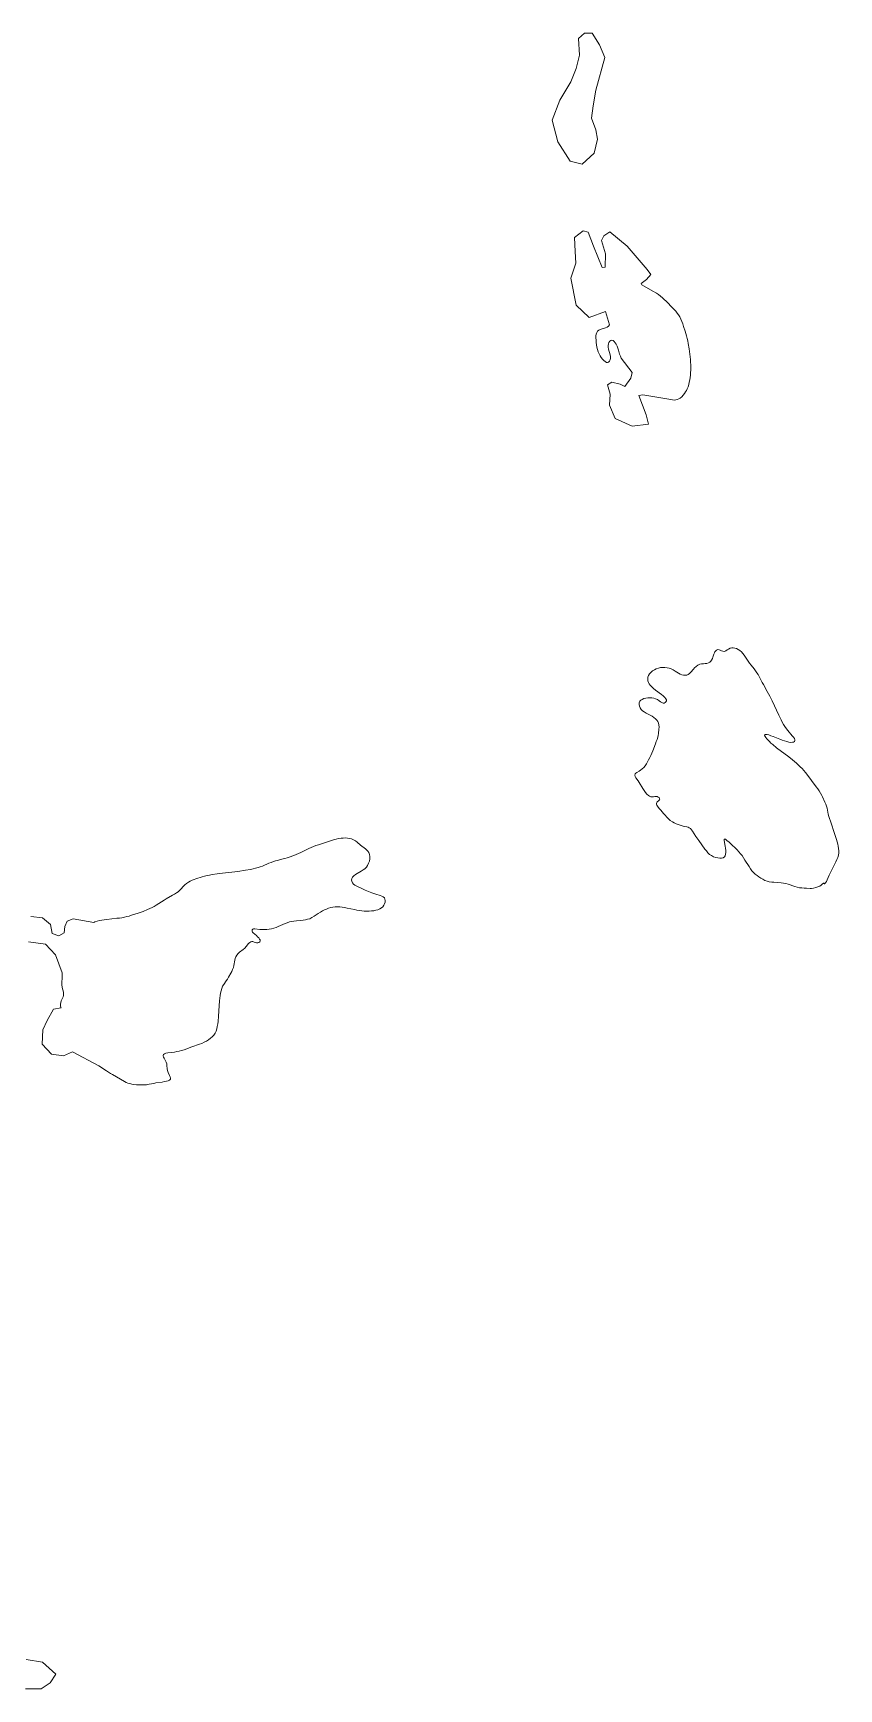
# Model space of a CAD drawing. Header units: metres. Extents: x 793723 to 812165, y 297650 to 314276.
# Drawn here: x 804519 to 805267, y 306255 to 307794 of the extents above; entities that cross this region are included whole.
import ezdxf

# ---------------------------------------------------------------- set-up
doc = ezdxf.new("R2010")
doc.units = ezdxf.units.M

msp = doc.modelspace()

# ---------------------------------------------------------------- linework, layer by layer
at = {"linetype": 'Continuous', "lineweight": 13}
msp.add_lwpolyline([(805041.33, 307741.25), (805038.91, 307726.75), (805037.49, 307715.24), (805041.53, 307704.29), (805042.99, 307695.66), (805039.8, 307682.6), (805028.58, 307672.28), (805017.67, 307675.35), (805006.17, 307693.25), (805000.78, 307713.38), (805007.97, 307731.88), (805018.06, 307748.83), (805023.26, 307761.46), (805026.12, 307773.75), (805025.31, 307789.13), (805030.86, 307794.23), (805037.98, 307794.14), (805044.9, 307783.31), (805049.6, 307771.7)], close=True, dxfattribs=at)
for points in [[(805054.82, 307490.53), (805054.15, 307489.31), (805053.27, 307488.31), (805052.27, 307487.97), (805051.15, 307488.19), (805050.04, 307488.85), (805048.81, 307489.85), (805047.59, 307491.17), (805046.47, 307492.72), (805045.46, 307494.38), (805044.46, 307496.15), (805043.67, 307498.14), (805043, 307500.24), (805042.44, 307502.45), (805042.1, 307504.55), (805041.76, 307506.65), (805041.54, 307508.86), (805041.42, 307510.86), (805041.41, 307512.74), (805041.63, 307514.51), (805042.19, 307516.06), (805042.96, 307517.28), (805044.07, 307518.17), (805045.52, 307518.83), (805050.41, 307520.17), (805051.97, 307520.84), (805053.08, 307521.73), (805053.96, 307523.06), (805050.26, 307535.55), (805035.26, 307529.76), (805023.1, 307541.25), (805018.26, 307566.35), (805022.79, 307580.31), (805022.2, 307591.26), (805021.51, 307604.32), (805029.5, 307610.31), (805034.18, 307609.22), (805039.11, 307596.06)], [(805039.11, 307596.06), (805047.16, 307576.49), (805050.17, 307576.61), (805050.25, 307589), (805046.66, 307601.5), (805048.88, 307605.93), (805054.43, 307609.48), (805070.49, 307596.24), (805089.12, 307574.38), (805092.47, 307569.85), (805088.47, 307565.19), (805083.47, 307561.53), (805084.14, 307560.2), (805094.4, 307554.36), (805097.85, 307552.37), (805099.63, 307551.16), (805101.53, 307549.73), (805103.2, 307548.18), (805104.87, 307546.64), (805106.55, 307544.98), (805112.79, 307538.69), (805114.24, 307537.25), (805115.58, 307535.71), (805116.92, 307534.05), (805118.04, 307532.39), (805119.27, 307530.4), (805120.27, 307528.3), (805121.17, 307526.09), (805122.06, 307523.88), (805122.85, 307521.67), (805124.3, 307517.14), (805125.65, 307512.71), (805126.21, 307510.5), (805126.77, 307508.07), (805127.22, 307505.63), (805128.01, 307500.77), (805128.69, 307495.79), (805129.26, 307490.81)], [(805110.88, 307453.58), (805110.88, 307453.58), (805085.16, 307458.06), (805081.38, 307457.5), (805088.21, 307439.48), (805090.23, 307430.63), (805075.1, 307428.94), (805059.4, 307435.87), (805053.92, 307448.47), (805054.78, 307458.66), (805052.09, 307467.39), (805056.09, 307469.84), (805064, 307467.97), (805068.45, 307465.77), (805073.89, 307473.64), (805075.21, 307478.73), (805064.94, 307492.21), (805064.16, 307493.98), (805063.49, 307495.75), (805062.48, 307499.62), (805061.92, 307501.5), (805061.24, 307503.38), (805060.35, 307505.04), (805059.46, 307506.47), (805058.45, 307507.69), (805057.34, 307508.46), (805056.33, 307508.79), (805055.33, 307508.56), (805054.45, 307507.79), (805053.56, 307506.79), (805053, 307505.35), (805052.79, 307503.8), (805052.79, 307502.25), (805053.13, 307500.48), (805054.59, 307495.28), (805054.92, 307493.62), (805055.04, 307492.08), (805054.82, 307490.53)], [(805129.26, 307490.81), (805129.38, 307488.26), (805129.61, 307485.83), (805129.61, 307483.29), (805129.51, 307480.96), (805129.4, 307478.75), (805129.18, 307476.42), (805128.97, 307474.21), (805128.64, 307471.89), (805128.2, 307469.67), (805127.65, 307467.57), (805126.98, 307465.46), (805126.21, 307463.47), (805125.43, 307462.03), (805124.55, 307460.7), (805123.66, 307459.37), (805122.44, 307457.71), (805121.11, 307456.26), (805119.66, 307455.04), (805118.33, 307454.27), (805117, 307453.71), (805115.55, 307453.26), (805114.1, 307453.15), (805112.55, 307453.26), (805111.1, 307453.59), (805110.88, 307453.58)], [(805095.77, 307202.35), (805097.55, 307203.35), (805099.55, 307204.02), (805101.55, 307204.58), (805103.55, 307204.69), (805105.56, 307204.7), (805107.56, 307204.37), (805109.56, 307203.93), (805111.46, 307203.27), (805113.24, 307202.39), (805114.91, 307201.29), (805118.14, 307199.3), (805119.81, 307198.42), (805121.37, 307197.76), (805122.93, 307197.43), (805124.38, 307197.33), (805125.82, 307197.55), (805127.16, 307198.22), (805128.38, 307199.11), (805129.6, 307200.33), (805131.93, 307202.88), (805133.15, 307204.21), (805134.6, 307205.54), (805136.15, 307206.76), (805137.82, 307207.54), (805139.6, 307207.99), (805141.27, 307208.1), (805142.94, 307208.21), (805144.6, 307208.44), (805146.16, 307208.89), (805147.27, 307209.55), (805148.16, 307210.44), (805148.94, 307211.55), (805149.6, 307212.88), (805150.15, 307214.21), (805151.04, 307216.86), (805151.48, 307218.08), (805152.04, 307219.19)], [(805152.04, 307219.19), (805152.7, 307220.08), (805153.48, 307220.74), (805154.59, 307221.19), (805155.81, 307221.08), (805156.93, 307220.75), (805158.15, 307220.2), (805159.38, 307219.76), (805160.49, 307219.54), (805161.38, 307219.77), (805162.16, 307220.1), (805163.49, 307220.88), (805164.71, 307221.77), (805166.16, 307222.43), (805167.6, 307222.88), (805169.05, 307222.99), (805170.5, 307222.66), (805172.06, 307222.11), (805173.62, 307221.34), (805175.07, 307220.35)], [(805175.07, 307220.35), (805176.52, 307219.14), (805177.85, 307217.7), (805179.19, 307215.93), (805180.53, 307214.17), (805182.99, 307210.52), (805184.22, 307208.64), (805185.67, 307206.88), (805188.35, 307203.23), (805189.8, 307201.46), (805191.03, 307199.58), (805192.03, 307197.93), (805193.04, 307196.16), (805195.72, 307190.74), (805196.95, 307188.64), (805200.52, 307182.34), (805201.75, 307180.13), (805202.87, 307178.03), (805205, 307173.61), (805211.26, 307160.35), (805213.38, 307155.93), (805214.5, 307153.83), (805215.73, 307151.73), (805216.96, 307149.63), (805218.3, 307147.64), (805219.64, 307145.87), (805223.77, 307141.12), (805224.88, 307139.68), (805225.77, 307138.47), (805226.33, 307137.25), (805226.34, 307136.37), (805225.89, 307135.7), (805225, 307135.26), (805223.89, 307135.03), (805222.56, 307134.92), (805220.77, 307135.14), (805218.77, 307135.69), (805216.65, 307136.35)], [(805082.15, 307173.33), (805083.04, 307174.21), (805084.37, 307174.99), (805085.93, 307175.66), (805087.71, 307175.99), (805089.6, 307176.33), (805091.49, 307176.45), (805093.38, 307176.34), (805095.16, 307176.12), (805096.83, 307175.57), (805098.5, 307174.69), (805100.06, 307173.7), (805101.4, 307172.71), (805102.74, 307171.94), (805103.85, 307171.5), (805104.97, 307171.5), (805105.85, 307171.94), (805106.52, 307172.61), (805106.96, 307173.49), (805106.96, 307174.38), (805106.4, 307175.6), (805105.4, 307176.81), (805103.95, 307178.14), (805102.28, 307179.46), (805096.81, 307183.65), (805094.92, 307185.09), (805093.25, 307186.63), (805091.8, 307188.29), (805090.9, 307189.5), (805090.23, 307190.72), (805089.78, 307192.05), (805089.56, 307193.82), (805089.67, 307195.59), (805090.33, 307197.14), (805091.22, 307198.69), (805092.55, 307200.02), (805093.99, 307201.35), (805095.77, 307202.35)], [(805078.41, 307106.37), (805079.3, 307106.92), (805081.52, 307108.15), (805082.97, 307109.15), (805084.41, 307110.26), (805085.85, 307111.59), (805087.07, 307113.14), (805088.29, 307114.91), (805089.4, 307116.8), (805090.4, 307118.79), (805091.4, 307120.89), (805092.39, 307122.89), (805094.16, 307127.21), (805096.71, 307133.63), (805097.48, 307135.74), (805098.26, 307137.73), (805098.81, 307139.83), (805099.25, 307141.5), (805099.47, 307143.27), (805100.01, 307147.14), (805100.23, 307149.24), (805100.01, 307151.35), (805099.56, 307152.89), (805098.89, 307154.33), (805097.99, 307155.66), (805096.88, 307156.98), (805095.32, 307158.2), (805093.64, 307159.3), (805091.86, 307160.29), (805088.18, 307162.27), (805086.4, 307163.27), (805084.84, 307164.37), (805083.61, 307165.58), (805082.5, 307167.13), (805081.83, 307168.79), (805081.49, 307170.34), (805081.6, 307171.89), (805082.15, 307173.33)], [(805216.65, 307136.35), (805214.54, 307137), (805212.31, 307137.89), (805205.96, 307140.42), (805203.96, 307141.19), (805202.18, 307141.85), (805200.51, 307142.28), (805199.28, 307142.39), (805198.5, 307142.17), (805198.28, 307141.84), (805198.17, 307141.28), (805198.51, 307140.4), (805199.29, 307139.4), (805200.18, 307138.19), (805201.3, 307136.97), (805202.64, 307135.65), (805203.97, 307134.32), (805205.65, 307132.89), (805209.21, 307130.02), (805220.47, 307121.64), (805224.15, 307118.66), (805227.83, 307115.57), (805229.5, 307113.91), (805231.29, 307112.26), (805232.96, 307110.6), (805234.52, 307108.83), (805235.97, 307107.07), (805237.42, 307105.3), (805241.78, 307099.66), (805246.02, 307093.81), (805247.47, 307091.82), (805248.81, 307089.83), (805250.04, 307087.73), (805251.27, 307085.63), (805251.83, 307084.31), (805254.18, 307079.33), (805254.96, 307077.56), (805255.63, 307075.68)], [(805108.89, 307063.95), (805107.21, 307065.6), (805105.65, 307067.26), (805104.09, 307068.91), (805101.64, 307071.9), (805100.19, 307073.66), (805098.62, 307075.54), (805097.95, 307076.54), (805097.73, 307077.42), (805097.73, 307078.31), (805097.95, 307079.08), (805098.39, 307079.75), (805099.72, 307080.74), (805100.28, 307081.19), (805100.61, 307081.63), (805100.72, 307082.19), (805100.61, 307082.96), (805100.05, 307083.62), (805099.27, 307084.17), (805098.38, 307084.61), (805097.38, 307084.83), (805096.27, 307084.72), (805095.04, 307084.5), (805093.82, 307084.38), (805092.59, 307084.49), (805091.37, 307085.04), (805090.14, 307085.7), (805088.8, 307086.92), (805087.47, 307088.46), (805086.35, 307090.12), (805085.12, 307092), (805081.77, 307097.63), (805080.65, 307099.29), (805078.64, 307102.05), (805077.97, 307103.38), (805077.64, 307104.6), (805077.86, 307105.7), (805078.41, 307106.37)], [(805160.45, 307044.7), (805160.56, 307044.04), (805161.01, 307041.82), (805161.58, 307038.39), (805161.92, 307036.51), (805162.03, 307034.63), (805162.04, 307032.75), (805161.93, 307031.09), (805161.6, 307029.65), (805160.82, 307028.54), (805159.71, 307027.77), (805158.16, 307027.43), (805156.49, 307027.43), (805154.59, 307027.64), (805152.7, 307028.08), (805150.7, 307028.74), (805148.8, 307029.73), (805147.02, 307030.84), (805145.46, 307032.27), (805144.01, 307034.04), (805142.56, 307035.8), (805136.98, 307043.76), (805134.3, 307047.63), (805131.17, 307052.49), (805130.28, 307053.7), (805129.27, 307054.81), (805128.16, 307055.58), (805127.15, 307056.02), (805126.04, 307056.35), (805123.26, 307056.9), (805121.48, 307057.33), (805119.69, 307057.88), (805117.91, 307058.54), (805116.02, 307059.31), (805114.24, 307060.08), (805112.45, 307061.19), (805110.56, 307062.51), (805108.89, 307063.95)], [(805255.63, 307075.68), (805256.19, 307073.91), (805257.21, 307068.16), (805257.77, 307066.06), (805259.9, 307059.98), (805262.81, 307051.36), (805264.83, 307044.83), (805266.06, 307040.52), (805266.51, 307038.53), (805266.85, 307036.43), (805267.08, 307034.32), (805267.08, 307032.33), (805266.64, 307030.23), (805265.98, 307028.12), (805265.2, 307026.02), (805264.21, 307024.03), (805262.1, 307019.59), (805258.12, 307011.51), (805256.35, 307007.3), (805255.46, 307005.64), (805254.68, 307004.42), (805254.13, 307003.86), (805253.68, 307003.64), (805253.46, 307003.64), (805253.35, 307003.97), (805253.24, 307004.19), (805252.9, 307004.19), (805252.68, 307003.97), (805251.68, 307003.08), (805250.79, 307002.3), (805249.35, 307001.42), (805247.68, 307000.64), (805245.68, 306999.97), (805243.68, 306999.52), (805241.68, 306999.18), (805240.34, 306999.18), (805237, 306999.4), (805234.89, 306999.5)], [(804743.89, 307024.81), (804745.33, 307025.15), (804751.01, 307026.6), (804752.45, 307026.93), (804754.56, 307027.6), (804756.57, 307028.27), (804760.79, 307029.94), (804765.24, 307031.61), (804767.35, 307032.61), (804774.91, 307036.39), (804776.91, 307037.28), (804779.13, 307038.28), (804781.47, 307039.06), (804783.91, 307039.84), (804793.25, 307042.96), (804797.81, 307044.3), (804800.15, 307044.97), (804802.37, 307045.53), (804804.71, 307045.87), (804806.71, 307046.09), (804808.71, 307046.21), (804810.72, 307046.1), (804812.61, 307045.77), (804814.39, 307045.22), (804816.28, 307044.45), (804818.18, 307043.35), (804819.74, 307042.14), (804822.86, 307039.49), (804827.32, 307036.18), (804828.54, 307035.08), (804829.77, 307033.86), (804830.55, 307032.54), (804831.23, 307030.77), (804831.45, 307028.78), (804831.35, 307026.67), (804831.02, 307024.68), (804830.35, 307022.58), (804829.47, 307020.69)], [(805234.89, 306999.5), (805232.66, 306999.72), (805230.55, 306999.93), (805228.43, 307000.37), (805226.32, 307001.03), (805219.86, 307003.23), (805217.74, 307003.78), (805215.63, 307004.21), (805213.4, 307004.43), (805206.83, 307004.97), (805204.72, 307005.19), (805202.49, 307005.51), (805200.49, 307006.06), (805198.48, 307006.72), (805196.59, 307007.71), (805194.7, 307008.7), (805192.8, 307009.92), (805191.13, 307011.24), (805189.46, 307012.56), (805187.9, 307014.11), (805186.33, 307015.66), (805185, 307017.53), (805183.66, 307019.52), (805179.86, 307025.6), (805178.63, 307027.7), (805177.29, 307029.69), (805175.84, 307031.46), (805174.28, 307033.22), (805172.71, 307034.99), (805171.04, 307036.53), (805167.81, 307039.63), (805164.8, 307042.39), (805163.46, 307043.49), (805162.34, 307044.37), (805161.68, 307044.92), (805161.12, 307045.14), (805160.67, 307045.03), (805160.45, 307044.7)], [(804629.27, 306981.5), (804631.16, 306982.5), (804633.04, 306983.61), (804640.49, 306988.38), (804642.27, 306989.5), (804648.16, 306992.83), (804650.05, 306993.83), (804651.82, 306995.05), (804653.49, 306996.16), (804655.04, 306997.49), (804656.15, 306998.71), (804658.26, 307001.15), (804659.71, 307002.48), (804661.26, 307003.81), (804662.93, 307005.04), (804664.71, 307006.04), (804666.6, 307007.04), (804668.26, 307007.59), (804670.04, 307008.26), (804675.82, 307010.05), (804677.94, 307010.6), (804680.27, 307011.16), (804682.61, 307011.61), (804684.94, 307012.06), (804689.73, 307012.73), (804694.51, 307013.41), (804708.86, 307015.1), (804715.98, 307016.11), (804720.76, 307016.9), (804723.1, 307017.35), (804725.43, 307017.91), (804727.66, 307018.58), (804729.77, 307019.24), (804731.77, 307020.02), (804737.77, 307022.58), (804739.89, 307023.36), (804741.89, 307024.14), (804743.89, 307024.81)], [(804829.47, 307020.69), (804828.25, 307018.92), (804826.8, 307017.59), (804825.14, 307016.37), (804823.36, 307015.26), (804819.69, 307013.15), (804818.03, 307012.03), (804816.58, 307010.92), (804815.47, 307009.71), (804814.92, 307008.38), (804814.59, 307007.05), (804814.7, 307005.83), (804815.26, 307004.5), (804816.27, 307003.29), (804817.6, 307002.19), (804819.39, 307001.19), (804821.28, 307000.31), (804823.29, 306999.32), (804827.3, 306997.67), (804833.31, 306995.25), (804835.2, 306994.48), (804837.21, 306993.82), (804840.99, 306992.72), (804842.66, 306992.06), (804844, 306991.4), (804845.01, 306990.41), (804845.56, 306989.3), (804845.68, 306987.98), (804845.57, 306986.54), (804845.13, 306984.99), (804844.46, 306983.55), (804843.47, 306982.22), (804842.36, 306981.11), (804840.8, 306980.11), (804839.02, 306979.44), (804837.13, 306978.88), (804835.13, 306978.54), (804832.9, 306978.32)], [(804516.79, 306973.05), (804527.36, 306971.86), (804535.05, 306965.68), (804536.52, 306957.49), (804542.53, 306955.18), (804547.65, 306957.85), (804548.08, 306963.72), (804550.51, 306968.92), (804556.07, 306970.82), (804575.11, 306967.65), (804576.11, 306968.1), (804578.22, 306968.76), (804580.33, 306969.32), (804582.56, 306969.66), (804584.9, 306970), (804587.23, 306970.33), (804596.58, 306971.46), (804598.91, 306971.69), (804601.25, 306972.03), (804603.58, 306972.48), (804605.92, 306973.03), (804608.03, 306973.59), (804610.03, 306974.26), (804616.48, 306976.38), (804620.82, 306977.94), (804625.15, 306979.61), (804627.15, 306980.5), (804629.27, 306981.5)], [(804832.9, 306978.32), (804830.79, 306978.09), (804828.57, 306978.09), (804826.23, 306978.19), (804824, 306978.3), (804821.67, 306978.62), (804819.44, 306979.06), (804817.1, 306979.5), (804810.31, 306981.03), (804808.08, 306981.47), (804805.75, 306981.8), (804803.52, 306982.12), (804801.41, 306982.23), (804799.18, 306982.22), (804797.18, 306981.89), (804795.18, 306981.44), (804793.17, 306980.88), (804791.17, 306980.1), (804789.28, 306979.21), (804787.39, 306978.32), (804785.62, 306977.21), (804783.62, 306975.99), (804779.73, 306973.33), (804777.73, 306972.1), (804775.62, 306971.1), (804773.72, 306970.55), (804771.72, 306970.1), (804769.61, 306969.76), (804767.5, 306969.53), (804763.27, 306969.08), (804761.04, 306968.86), (804758.93, 306968.52), (804756.93, 306968.07), (804754.82, 306967.4), (804752.7, 306966.51), (804746.48, 306963.73), (804744.37, 306962.95), (804742.25, 306962.17)], [(804742.25, 306962.17), (804740.14, 306961.73), (804737.92, 306961.28), (804735.69, 306961.05), (804733.58, 306960.94), (804731.46, 306960.93), (804729.46, 306961.04), (804724.79, 306961.58), (804723.56, 306961.58), (804722.67, 306961.24), (804722.23, 306960.8), (804722.12, 306960.13), (804722.12, 306959.36), (804722.57, 306958.48), (804723.24, 306957.81), (804726.14, 306955.39), (804727.25, 306954.28), (804728.25, 306953.29), (804729.04, 306952.18), (804729.59, 306951.3), (804729.71, 306950.41), (804729.38, 306949.64), (804728.49, 306949.08), (804727.37, 306948.75), (804726.15, 306948.64), (804724.93, 306948.85), (804724.15, 306949.18), (804723.37, 306949.51), (804722.7, 306949.84), (804721.92, 306949.95), (804721.03, 306949.62), (804720.03, 306948.95), (804718.92, 306947.95), (804716.59, 306945.29), (804715.26, 306943.85), (804713.7, 306942.52), (804710.59, 306939.97), (804709.15, 306938.64)], [(804545.73, 306918.56), (804545.73, 306920.88), (804539.46, 306937.47), (804530.2, 306947.41), (804514.4, 306949.47)], [(804709.15, 306938.64), (804707.93, 306937.19), (804707.15, 306935.75), (804706.49, 306934.09), (804706.05, 306932.54), (804705.72, 306930.88), (804705.5, 306929.11), (804705.28, 306927.45), (804704.73, 306925.68), (804704.06, 306923.91), (804703.29, 306922.13), (804702.4, 306920.47), (804700.3, 306916.82), (804699.3, 306915.04), (804698.08, 306913.38), (804695.75, 306909.94), (804694.75, 306908.28), (804693.98, 306906.29), (804693.32, 306904.18), (804692.77, 306901.97), (804692.44, 306899.65), (804692.11, 306897.32), (804691.89, 306894.89), (804691.57, 306890.13), (804690.92, 306880.39), (804690.49, 306875.63), (804690.27, 306873.3), (804689.83, 306870.98), (804689.39, 306868.76), (804688.62, 306866.66), (804687.73, 306864.67), (804686.51, 306862.89), (804685.07, 306861.34), (804683.4, 306859.9), (804681.63, 306858.57), (804679.74, 306857.34), (804677.63, 306856.23), (804675.4, 306855.23)], [(804619.41, 306816.59), (804617.07, 306816.7), (804614.74, 306816.8), (804612.4, 306817.02), (804610.51, 306817.35), (804608.73, 306817.78), (804606.83, 306818.33), (804605.16, 306818.99), (804603.49, 306819.87), (804592.57, 306826.16), (804590.68, 306827.26), (804588.78, 306828.47), (804586.78, 306829.8), (804579.87, 306834.43), (804555.36, 306847.43), (804547.13, 306843.54), (804535.89, 306845.06), (804527.08, 306854.33), (804527.94, 306867.73), (804531.7, 306876.59), (804537.57, 306886.89), (804544.69, 306888.35), (804544.58, 306888.46), (804544.35, 306890.12), (804544.35, 306891.78), (804544.57, 306893.33), (804544.9, 306894.77), (804545.45, 306895.99), (804546.01, 306897.2), (804546.56, 306898.42), (804546.89, 306899.75), (804547, 306901.19), (804546.88, 306902.63), (804546.55, 306904.18), (804545.99, 306905.84), (804545.65, 306907.49), (804545.42, 306909.49), (804545.53, 306911.7)], [(804545.53, 306911.7), (804545.74, 306916.24), (804545.73, 306918.56)], [(804675.4, 306855.23), (804673.18, 306854.34), (804666.06, 306851.89), (804658.95, 306849.33), (804656.61, 306848.66), (804654.28, 306847.99), (804652.17, 306847.54), (804649.94, 306847.09), (804643.82, 306846.31), (804642.15, 306845.97), (804640.82, 306845.52), (804639.93, 306844.86), (804639.49, 306844.19), (804639.49, 306843.53), (804639.83, 306842.53), (804640.38, 306841.43), (804641.84, 306839.11), (804642.4, 306837.78), (804642.84, 306836.23), (804643.07, 306834.68), (804643.3, 306831.48), (804643.64, 306829.93), (804644.2, 306828.27), (804645.54, 306825.39), (804646.1, 306824.07), (804646.32, 306822.85), (804646.22, 306821.97), (804645.55, 306821.08), (804644.22, 306820.41), (804642.66, 306819.97), (804640.77, 306819.63), (804638.66, 306819.29), (804632.76, 306818.39), (804630.87, 306818.06), (804626.42, 306817.16), (804624.08, 306816.82), (804621.86, 306816.71), (804619.41, 306816.59)], [(804512.27, 306282.52), (804527.52, 306280.12), (804539.78, 306268.86), (804534.46, 306260.88), (804526.13, 306255.22), (804511.77, 306255.3)]]:
    msp.add_lwpolyline(points, dxfattribs=at)

doc.saveas('drawing.dxf')
